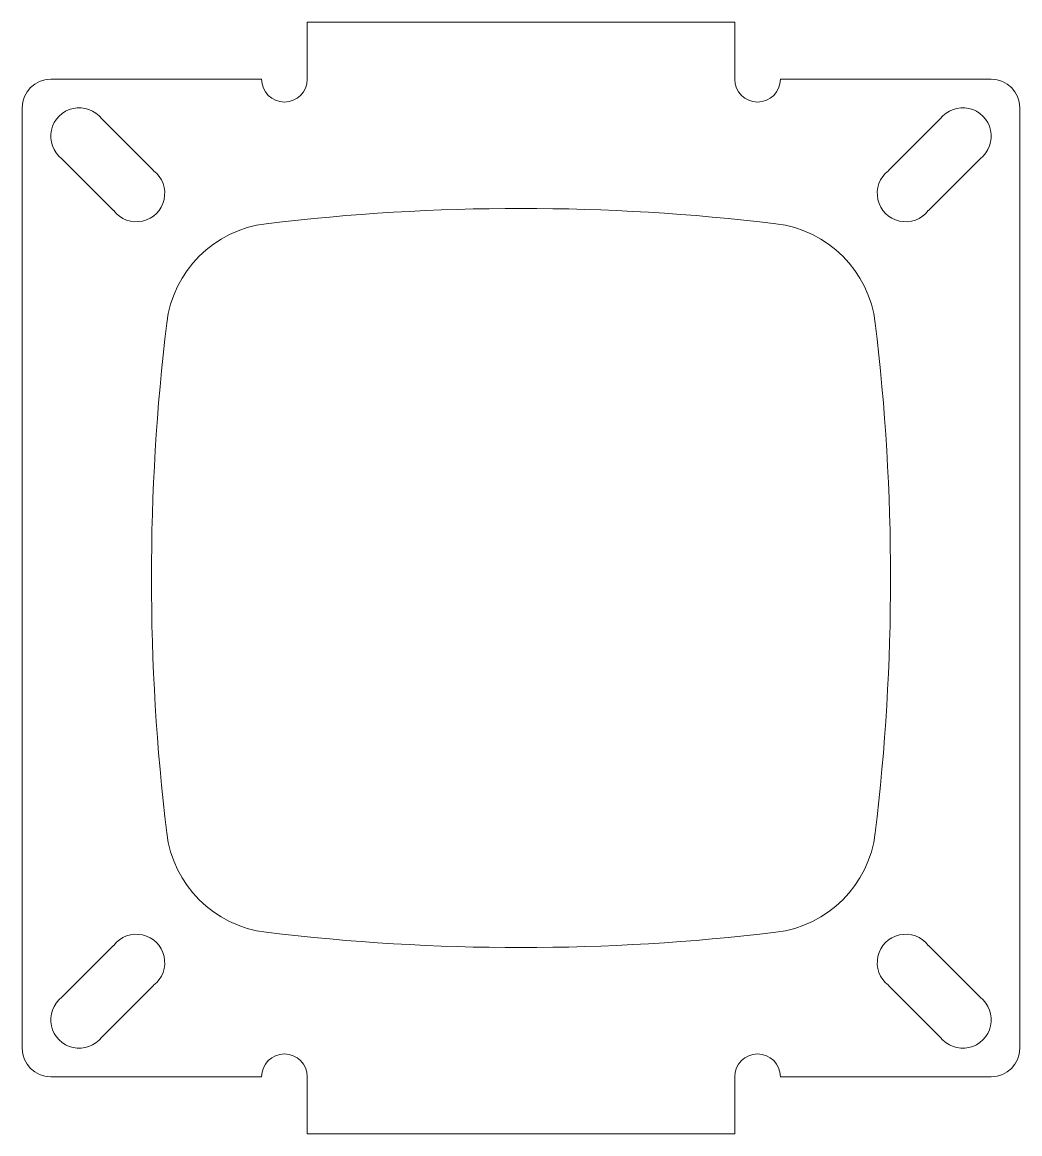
# Model space of a CAD drawing. Header units: millimetres. Extents: x -17.5 to 17.5, y -19.5 to 19.5.
import ezdxf

# ---------------------------------------------------------------- set-up
doc = ezdxf.new("R2010")
doc.units = ezdxf.units.MM

msp = doc.modelspace()

# ---------------------------------------------------------------- linework, layer by layer
at = {"color": 7, "linetype": 'Continuous', "lineweight": 15}
for p, q in [((-7.5, 17.5), (-7.5, 19.5)), ((7.5, 19.5), (-7.5, 19.5)), ((7.5, 17.5), (7.5, 19.5)), ((-16.5, 17.5), (-9.1, 17.5)), ((16.5, 17.5), (9.1, 17.5)), ((-17.5, 16.5), (-17.5, -16.5)), ((17.5, -16.5), (17.5, 16.5)), ((-12.889, 14.292), (-14.708, 16.111)), ((12.889, 14.292), (14.708, 16.111)), ((-16.111, 14.708), (-14.292, 12.889)), ((16.111, 14.708), (14.292, 12.889)), ((-16.111, -14.708), (-14.292, -12.889)), ((16.111, -14.708), (14.292, -12.889)), ((-12.889, -14.292), (-14.708, -16.111)), ((12.889, -14.292), (14.708, -16.111)), ((-16.5, -17.5), (-9.1, -17.5)), ((-7.5, -17.5), (-7.5, -19.5)), ((7.5, -17.5), (7.5, -19.5)), ((16.5, -17.5), (9.1, -17.5)), ((-7.5, -19.5), (7.5, -19.5))]:
    msp.add_line(p, q, dxfattribs=at)
for centre, radius, start, end in [((-16.5, 16.5), 1, 90, 180), ((-8.3, 17.5), 0.8, 180, 0), ((8.3, 17.5), 0.8, 180, 0), ((16.5, 16.5), 1, 0, 90), ((-15.5, 15.5), 1, 37.656, 232.344), ((15.5, 15.5), 1, 307.656, 142.344), ((-13.5, 13.5), 1, 217.656, 52.344), ((13.5, 13.5), 1, 127.656, 322.344), ((0, -62.034), 75, 83.15638, 96.84362), ((-8.46, 8.46), 4, 96.8436, 173.1564), ((8.46, 8.46), 4, 6.8436, 83.1564), ((62.034, 0), 75, 173.15638, 186.84362), ((-62.034, 0), 75, 353.15638, 6.84362), ((-8.46, -8.46), 4, 186.8436, 263.1564), ((8.46, -8.46), 4, 276.8436, 353.1564), ((0, 62.034), 75, 263.15638, 276.84362), ((-13.5, -13.5), 1, 307.656, 142.344), ((13.5, -13.5), 1, 37.656, 232.344), ((-15.5, -15.5), 1, 127.656, 322.344), ((15.5, -15.5), 1, 217.656, 52.344), ((-16.5, -16.5), 1, 180, 270), ((-8.3, -17.5), 0.8, 0, 180), ((8.3, -17.5), 0.8, 0, 180), ((16.5, -16.5), 1, 270, 0)]:
    msp.add_arc(centre, radius, start, end, dxfattribs=at)

doc.saveas('drawing.dxf')
